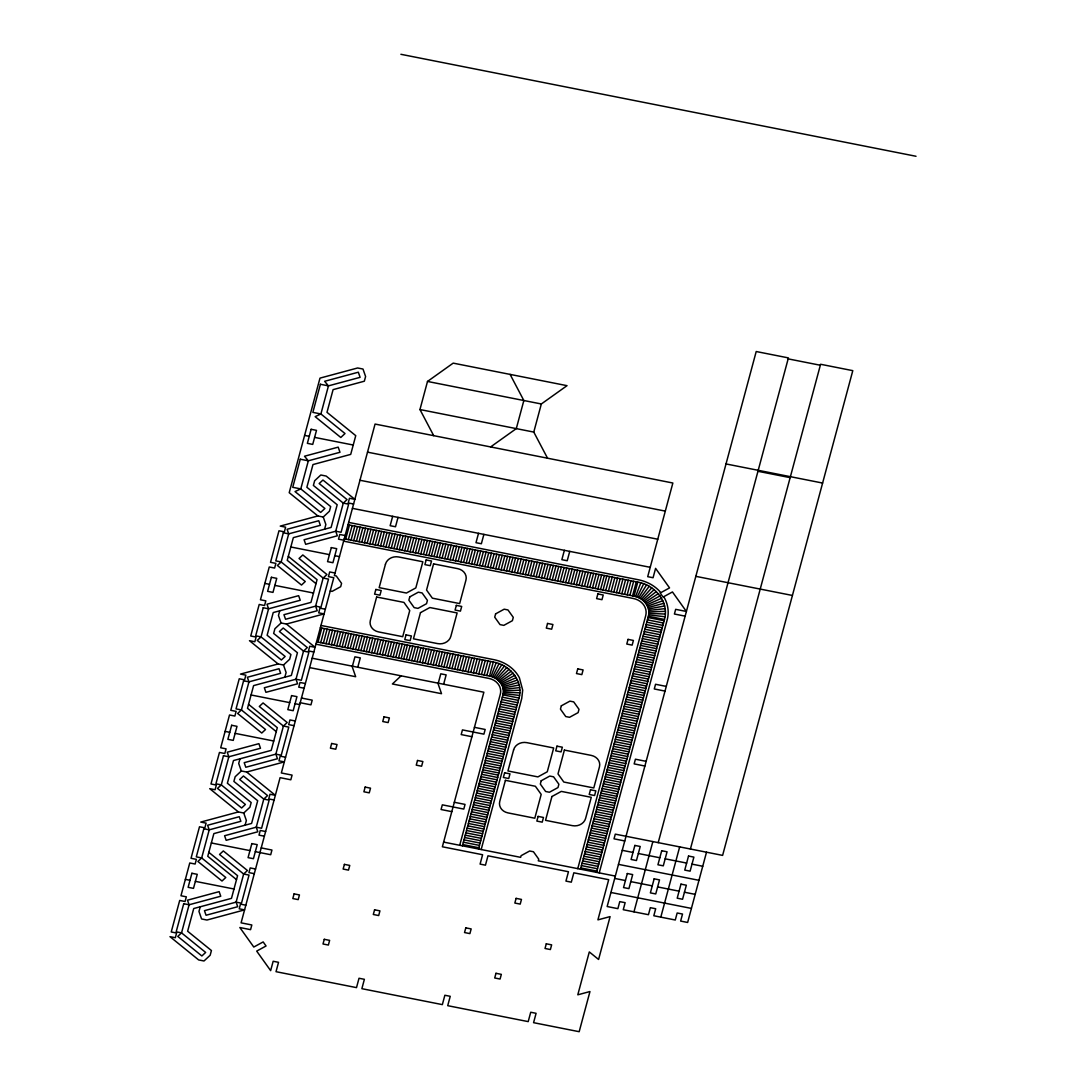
<?xml version="1.0" encoding="UTF-8"?>
<svg xmlns="http://www.w3.org/2000/svg" width="1086" height="1086" viewBox="0 0 1086 1086"><rect width="100%" height="100%" fill="white"/><g stroke="black" fill="none" stroke-linecap="round" stroke-linejoin="round"><path stroke-width="1.5" d="M316.569 641.84L489.514 676.076C498.04 677.392 505.465 686.067 502.94 694.85L462.405 845.804M320.343 627.789L493.288 662.026C509.646 664.564 523.873 681.193 519.04 698.04L478.505 848.994M344.235 538.805L633.993 596.16C643.129 597.571 651.071 606.87 648.369 616.264L580.453 869.18M348.009 524.755L637.767 582.11C654.722 584.743 669.478 601.997 664.469 619.454L596.553 872.37M200.231 906.783L198.969 911.466L201.575 918.96L206.937 920.032L244.581 909.878L239.219 908.819L240.468 904.136L245.83 905.195M239.979 758.802L238.716 763.485L241.323 770.979L246.685 772.037L284.328 761.897L278.953 760.838L280.215 756.155L285.577 757.213M279.726 610.807L278.464 615.49L281.07 622.984L286.433 624.043L324.076 613.902L318.7 612.843L319.963 608.16L325.325 609.219M245.097 825.184L246.359 820.5L243.753 813.007L238.391 811.934L200.747 822.088L206.123 823.147L204.86 827.831L199.498 826.772L191.027 858.293L196.39 859.352L195.127 864.035L189.765 862.976L180.968 895.76L186.33 896.832L185.068 901.516L179.706 900.443L171.235 931.978L176.597 933.037L175.348 937.72L169.973 936.661L198.643 959.929L204.005 960.988L210.168 955.232L211.431 950.549L187.634 931.231L193.729 908.534L231.481 898.366L237.576 875.669L208.824 852.334M284.844 677.189L286.107 672.505L283.5 665.012L278.138 663.953L240.495 674.094L245.857 675.153L244.608 679.836L239.246 678.777L230.775 710.312L236.137 711.371L234.875 716.054L229.513 714.995L220.702 747.779L226.078 748.838L224.816 753.521L219.453 752.462L210.983 783.983L216.345 785.056L215.096 789.739L209.72 788.667L238.391 811.934M324.592 529.208L325.854 524.524L323.248 517.017L317.886 515.959L280.242 526.099L285.604 527.172L284.356 531.855L278.98 530.783L270.523 562.317L275.885 563.376L274.622 568.059L269.26 567.001L260.45 599.784L265.826 600.843L264.563 605.526L259.201 604.468L250.73 636.002L256.092 637.061L254.843 641.745L249.468 640.686L278.138 663.953M318.008 642.125L321.782 628.075M345.674 539.09L349.448 525.04M320.696 642.654L324.456 628.604M348.362 539.62L352.135 525.57M323.37 643.183L327.144 629.133M351.05 540.149L354.823 526.099M326.058 643.713L329.832 629.663M353.724 540.679L357.498 526.629M328.732 644.242L332.506 630.192M356.412 541.208L360.185 527.158M331.42 644.772L335.194 630.722M359.099 541.738L362.873 527.687M334.108 645.315L337.882 631.251M361.774 542.267L365.548 528.217M336.782 645.844L340.556 631.794M364.462 542.796L368.235 528.746M339.47 646.374L343.244 632.323M367.136 543.339L370.91 529.289M342.158 646.903L345.932 632.853M369.824 543.869L373.598 529.819M344.832 647.432L348.606 633.382M372.512 544.398L376.285 530.348M347.52 647.962L351.294 633.912M375.186 544.928L378.96 530.878M350.208 648.491L353.968 634.441M377.874 545.457L381.648 531.407M352.882 649.021L356.656 634.971M380.562 545.986L384.335 531.936M355.57 649.564L359.344 635.5M383.236 546.516L387.01 532.466M433.708 435.662L419.956 409.544L427.504 381.444L453.188 363.131L567.014 385.666L541.33 403.978L533.783 432.079L547.534 458.197M352.407 666.193L354.932 656.826L360.294 657.885L357.769 667.252M392.657 516.325L390.145 525.692L395.508 526.751L398.033 517.384M358.244 650.093L362.018 636.043M385.924 547.045L389.698 532.995M360.932 650.623L364.706 636.572M388.612 547.588L392.385 533.538M363.62 651.152L367.394 637.102M391.286 548.118L395.06 534.068M366.294 651.681L370.068 637.631M393.974 548.647L397.748 534.597M368.982 652.211L372.756 638.161M396.648 549.177L400.422 535.126M371.67 652.74L375.444 638.69M399.336 549.706L403.11 535.656M374.344 653.27L378.118 639.22M402.024 550.235L405.797 536.185M377.032 653.799L380.806 639.749M404.698 550.765L408.472 536.715M379.72 654.342L383.48 640.292M407.386 551.294L411.16 537.244M382.394 654.872L386.168 640.821M410.074 551.837L413.847 537.787M385.082 655.401L388.856 641.351M412.748 552.367L416.522 538.317M387.756 655.93L391.53 641.88M415.436 552.896L419.21 538.846M390.444 656.46L394.218 642.41M418.124 553.426L421.897 539.375M393.132 656.989L396.906 642.939M420.798 553.955L424.572 539.905M395.806 657.519L399.58 643.469M423.486 554.484L427.26 540.434M398.494 658.048L402.268 643.998M426.16 555.014L429.934 540.964M401.182 658.591L404.956 644.541M428.848 555.543L432.622 541.493M403.666 659.08L407.44 645.03M431.346 556.046L435.119 541.995M406.354 659.609L410.128 645.559M434.02 556.575L437.794 542.525M409.028 660.139L412.802 646.089M436.708 557.104L440.482 543.054M411.716 660.668L415.49 646.618M439.382 557.634L443.156 543.584M414.404 661.198L418.178 647.147M442.07 558.163L445.844 544.113M417.078 661.741L420.852 647.69M444.758 558.693L448.532 544.643M419.766 662.27L423.54 648.22M447.432 559.222L451.206 545.172M422.454 662.799L426.214 648.749M450.12 559.765L453.894 545.715M425.128 663.329L428.902 649.279M452.808 560.295L456.582 546.244M427.816 663.858L431.59 649.808M455.482 560.824L459.256 546.774M430.49 664.388L434.264 650.338M458.17 561.353L461.944 547.303M433.178 664.917L436.952 650.867M460.858 561.883L464.632 547.833M435.866 665.446L439.64 651.396M463.532 562.412L467.306 548.362M438.54 665.99L442.314 651.939M466.22 562.942L469.994 548.892M441.228 666.519L445.002 652.469M468.894 563.471L472.668 549.421M438.269 683.189L440.78 673.822L446.142 674.881L443.631 684.248M478.519 533.321L475.994 542.688L481.37 543.747L483.881 534.38M443.916 667.048L447.69 652.998M471.582 564.014L475.356 549.964M446.59 667.578L450.364 653.528M474.27 564.544L478.044 550.493M449.278 668.107L453.052 654.057M476.944 565.073L480.718 551.023M451.966 668.637L455.726 654.587M479.632 565.602L483.406 551.552M454.64 669.166L458.414 655.116M482.32 566.132L486.094 552.082M457.328 669.695L461.102 655.645M484.994 566.661L488.768 552.611M460.002 670.238L463.776 656.175M487.682 567.191L491.456 553.141M462.69 670.768L466.464 656.718M490.37 567.72L494.144 553.67M465.378 671.297L469.152 657.247M493.044 568.263L496.818 554.213M468.052 671.827L471.826 657.777M495.732 568.793L499.506 554.742M470.74 672.356L474.514 658.306M498.406 569.322L502.18 555.272M473.428 672.886L477.202 658.835M501.094 569.851L504.868 555.801M476.102 673.415L479.876 659.365M503.782 570.381L507.556 556.331M478.79 673.944L482.564 659.894M506.456 570.91L510.23 556.86M481.478 674.487L485.238 660.424M509.144 571.44L512.918 557.389M484.152 675.017L487.926 660.967M511.832 571.969L515.606 557.919M486.84 675.546L490.614 661.496M514.506 572.512L518.28 558.462M489.514 676.076L493.288 662.026M517.384 573.069L521.158 559.019M520.072 573.612L523.846 559.561M522.746 574.141L526.52 560.091M525.434 574.67L529.208 560.62M528.122 575.2L531.896 561.15M530.796 575.729L534.57 561.679M459.717 845.275L500.266 694.321A15.258 13.29 -1.5 0 0 500.008 687.438L499.316 685.823A15.258 13.29 -1.5 0 0 488.89 678.411L315.945 644.174M533.484 576.259L537.258 562.209M536.172 576.788L539.946 562.738M538.846 577.318L542.62 563.267M541.534 577.861L545.308 563.81M544.222 578.39L547.982 564.34M546.896 578.919L550.67 564.869M549.584 579.449L553.358 565.399M552.258 579.978L556.032 565.928M481.179 849.523L521.728 698.569L522.692 690.126L519.407 677.786A37.304 32.499 -1.5 0 0 493.926 659.677L320.967 625.441M554.946 580.508L558.72 566.458M564.367 550.317L561.856 559.684L567.218 560.743L569.729 551.376M557.634 581.037L561.408 566.987M560.308 581.567L564.082 567.516M562.996 582.11L566.77 568.059M565.684 582.639L569.458 568.589M568.358 583.168L572.132 569.118M571.046 583.698L574.82 569.648M573.734 584.227L577.494 570.177M576.408 584.757L580.182 570.707M579.096 585.286L582.87 571.236M581.77 585.816L585.544 571.765M584.458 586.359L588.232 572.308M587.146 586.888L590.92 572.838M589.82 587.417L593.594 573.367M592.508 587.947L596.282 573.897M595.196 588.476L598.97 574.426M597.87 589.006L601.644 574.956M600.558 589.535L604.332 575.485M603.042 590.037L606.816 575.987M605.73 590.567L609.504 576.517M608.418 591.096L612.192 577.046M611.092 591.626L614.866 577.576M613.78 592.155L617.554 578.105M616.468 592.684L620.228 578.634M619.142 593.214L622.916 579.164M621.83 593.757L625.604 579.693M624.504 594.286L628.278 580.236M627.192 594.816L630.966 580.766M629.88 595.345L633.654 581.295M632.554 595.875L636.328 581.824M633.993 596.16L637.767 582.11M577.766 868.651L645.695 615.735A16.534 14.403 -1.5 0 0 633.369 598.495L343.61 541.14M599.228 872.9L667.157 619.984A38.58 33.612 -1.5 0 0 664.754 598.495L663.682 596.743M633.98 911.833L652.849 841.582M658.211 842.641L788.409 357.905L756.209 351.525L607.155 906.525L617.88 908.656L619.767 901.624L625.142 902.683L623.255 909.715L648.451 914.697L650.338 907.679L655.7 908.738L653.813 915.756L675.275 920.005L677.162 912.987L682.524 914.045L680.637 921.077L687.642 922.462L706.511 852.211M660.804 917.141L679.673 846.89M690.411 849.021L820.595 364.272L852.795 370.652L722.611 855.388L615.287 834.143L614.024 838.826L624.762 840.958M491.021 676.469L496.18 662.772M635.609 596.581L640.754 582.883M492.487 676.931L498.99 663.682M637.17 597.083L643.672 583.82M493.913 677.488L501.732 664.741M638.704 597.68L646.523 584.933M495.257 678.207L504.284 666.125M640.129 598.44L649.17 586.359M496.519 678.994L506.728 667.632M641.5 599.296L651.709 587.92M323.248 517.017L329.411 511.262L330.673 506.578L306.876 487.261L312.972 464.564L350.71 454.396L355.746 435.662L326.995 412.327L333.09 389.63L364.339 381.213L365.602 376.53L362.995 369.036L357.633 367.978L319.99 378.118L289.215 492.691L317.886 515.959M281.07 622.984L274.907 628.74L273.645 633.423L297.442 652.74L291.347 675.438L253.595 685.605L247.499 708.303L276.251 731.638M283.5 665.012L289.663 659.256L290.926 654.573L267.129 635.256L273.224 612.558L310.963 602.391L317.058 579.693L288.319 556.358M241.323 770.979L235.16 776.734L233.897 781.418L257.694 800.735L251.599 823.432L213.861 833.6L207.765 856.297L236.504 879.633M243.753 813.007L249.916 807.237L251.178 802.554L227.381 783.237L233.476 760.553L271.215 750.372L277.31 727.688L248.572 704.352M401.114 675.831L392.399 683.976L441.527 693.696L437.848 683.108M497.741 679.863L509.049 669.288M642.803 600.219L654.111 589.644M498.813 680.854L511.112 671.189M643.944 601.277L656.243 591.612M490.614 446.93L516.298 428.617L523.846 400.517L510.094 374.399M499.804 681.899L513.013 673.211M645.003 602.404L658.225 593.703M500.714 683.013L514.764 675.329M645.994 603.585L660.044 595.902M646.781 604.875L661.51 598.305M501.46 684.221L516.189 677.637M647.473 606.205L662.786 600.775M502.099 685.456L517.425 680.012M648.057 607.576L663.885 603.314M502.655 686.732L518.484 682.47M648.437 609.002L664.591 605.961M503.008 688.062L519.162 685.022M648.709 610.441L665.094 608.635M503.266 689.406L519.651 687.601M648.871 611.907L665.406 611.337M503.415 690.777L519.936 690.207M648.817 613.359L665.297 614.065M503.361 692.135L519.841 692.841M648.654 614.825L664.985 616.767M503.198 693.506L519.542 695.447M400.897 54.3L916.027 156.275M788.137 358.869L820.337 365.249M427.504 381.444L541.33 403.978M726.018 463.939L822.604 483.053M757.96 471.283L790.146 477.65M419.956 409.544L533.783 432.079M304.609 435.405L309.252 436.328M314.614 437.386L353.235 445.029M367.516 452.156L665.311 511.112M359.968 480.256L657.763 539.213M353.588 504.013L348.226 502.954L349.475 498.27L354.837 499.329L326.18 476.062L320.818 474.989L314.655 480.759L313.392 485.442L337.189 504.759L331.094 527.443L293.342 537.624L287.247 560.322L315.999 583.657M352.421 508.357L650.215 567.313M695.827 576.34L792.413 595.454M348.647 522.407L638.405 579.761A38.58 33.612 -1.5 0 1 659.446 591.069L660.777 592.684M345.117 535.534L339.755 534.475L338.493 539.158L343.855 540.217M685.144 616.142L674.406 614.024L675.668 609.341L686.393 611.459L672.451 591.951L663.071 597.069L660.166 593.01L669.546 587.893L655.591 568.372L653.066 577.738L647.704 576.68L672.858 483.012L375.064 424.056L334.366 575.58L336.266 575.96L341.574 583.386L340.678 586.698L332.112 591.381L330.225 591.001M648.369 616.264L664.469 619.454M648.043 617.527L664.13 620.717M290.831 546.991L329.438 554.634M334.814 555.693L339.456 556.616M647.405 619.862L663.505 623.052M646.781 622.21L662.881 625.4M646.156 624.545L662.243 627.735M645.518 626.894L661.618 630.084M644.894 629.228L660.994 632.419M644.269 631.577L660.356 634.767M643.631 633.912L659.731 637.102M335.058 573.014L329.682 571.942L328.434 576.625L333.796 577.698L281.342 772.974L292.08 775.105L290.817 779.789L280.093 777.657L241.092 922.842L251.83 924.973L250.567 929.657L239.843 927.525L253.785 947.046L263.165 941.929L266.056 945.987L256.69 951.105L270.645 970.626L273.17 961.259L278.532 962.318L276.02 971.685L356.507 987.622L359.018 978.255L364.38 979.314L361.869 988.681L442.355 1004.618L444.866 995.251L450.242 996.31L447.717 1005.677L528.203 1021.614L530.728 1012.247L536.09 1013.306L533.579 1022.673L579.177 1031.7L589.97 991.532L577.793 994.817L589.304 951.933L598.59 959.467L610.101 916.598L597.911 919.869L608.703 879.701L573.829 872.805L571.304 882.171L565.942 881.099L568.467 871.732L487.967 855.809L485.456 865.175L480.093 864.103L482.605 854.736L442.369 846.781L483.867 692.216L312.171 658.225M643.007 636.26L659.107 639.45M642.383 638.595L658.469 641.785M641.745 640.944L657.845 644.134M641.12 643.279L657.22 646.469M640.536 645.451L656.636 648.641M639.912 647.799L655.998 650.989M639.274 650.134L655.374 653.324M638.649 652.482L654.749 655.673M638.025 654.817L654.111 658.007M264.862 583.399L269.504 584.309M274.867 585.381L313.487 593.024M637.387 657.166L653.487 660.356M636.763 659.514L652.862 662.691M636.138 661.849L652.224 665.039M635.5 664.198L651.6 667.374M634.876 666.532L650.976 669.723M634.251 668.881L650.338 672.058M633.613 671.216L649.713 674.406M632.989 673.564L649.089 676.741M632.364 675.899L648.451 679.089M631.726 678.248L647.826 681.424M666.275 686.406L655.537 684.275L654.288 688.958L665.012 691.09M631.102 680.583L647.202 683.773M630.477 682.931L646.564 686.108M629.839 685.266L645.939 688.456M629.215 687.614L645.315 690.791M628.59 689.949L644.677 693.139M627.952 692.298L644.052 695.474M627.328 694.633L643.428 697.823M626.703 696.981L642.79 700.158M626.065 699.316L642.165 702.506M625.441 701.665L641.541 704.841M624.817 704L640.903 707.19M624.178 706.348L640.278 709.525M623.554 708.683L639.654 711.873M622.93 711.031L639.016 714.208M313.84 651.994L308.478 650.935L309.727 646.251L315.103 647.31L286.433 624.043M622.292 713.366L638.392 716.556M621.667 715.715L637.767 718.891M621.043 718.05L637.143 721.24M502.94 694.85L519.04 698.04M502.316 697.198L518.416 700.375M620.364 720.561L636.464 723.751M501.691 699.533L517.791 702.723M619.739 722.909L635.839 726.086M501.053 701.882L517.153 705.058M619.101 725.244L635.201 728.434M500.429 704.217L516.529 707.407M618.477 727.593L634.577 730.769M309.646 667.591L355.679 676.714L352 666.112M499.804 706.565L515.904 709.742M617.853 729.928L633.952 733.118M499.166 708.9L515.266 712.09M617.215 732.276L633.314 735.453M498.542 711.249L514.642 714.425M616.59 734.611L632.69 737.801M497.917 713.583L514.017 716.774M615.966 736.96L632.066 740.136M497.279 715.932L513.379 719.108M615.328 739.294L631.428 742.485M496.655 718.267L512.755 721.457M614.703 741.643L630.803 744.82M496.03 720.615L512.13 723.792M614.079 743.978L630.179 747.168M305.37 683.528L300.007 682.47L298.745 687.153L304.107 688.212M495.392 722.95L511.492 726.14M613.441 746.326L629.541 749.503M494.768 725.299L510.868 728.475M612.816 748.661L628.916 751.851M494.144 727.634L510.244 730.824M612.192 751.01L628.292 754.186M493.506 729.982L509.605 733.159M611.554 753.345L627.654 756.535M474.433 727.348L485.17 729.466L483.908 734.15L462.446 729.901L461.197 734.584L471.921 736.715M646.143 761.34L635.419 759.209L634.156 763.892L644.894 766.024M492.881 732.317L508.981 735.507M610.929 755.693L627.029 758.87M492.257 734.665L508.357 737.842M610.305 758.028L626.405 761.218M301.474 698.04L312.211 700.158L310.949 704.841L300.211 702.723M491.619 737L507.719 740.19M609.667 760.376L625.767 763.553M490.994 739.349L507.094 742.525M609.042 762.711L625.142 765.902M490.37 741.684L506.47 744.874M608.418 765.06L624.518 768.236M251.083 694.986L289.704 702.628M295.066 703.687L299.709 704.61M489.732 744.032L505.832 747.209M607.78 767.395L623.88 770.585M489.107 746.367L505.207 749.557M607.155 769.743L623.255 772.92M488.483 748.716L504.583 751.892M606.531 772.078L622.631 775.268M487.845 751.05L503.945 754.241M605.893 774.427L621.993 777.603M487.22 753.399L503.32 756.575M605.269 776.762L621.368 779.952M486.596 755.734L502.696 758.924M604.644 779.11L620.744 782.287M485.958 758.082L502.058 761.259M604.006 781.445L620.106 784.635M295.311 720.995L289.948 719.937L288.686 724.62L294.048 725.679M485.333 760.417L501.433 763.607M603.382 783.793L619.482 786.97M484.709 762.766L500.809 765.942M602.757 786.128L618.857 789.318M484.071 765.101L500.171 768.291M602.119 788.477L618.219 791.653M483.446 767.449L499.546 770.626M601.495 790.812L617.595 794.002M482.822 769.784L498.922 772.974M600.87 793.16L616.97 796.337M482.238 771.956L498.338 775.146M600.286 795.332L616.386 798.522M481.6 774.304L497.7 777.495M599.648 797.667L615.748 800.857M480.976 776.639L497.076 779.829M599.024 800.015L615.124 803.206M480.351 778.988L496.451 782.178M598.4 802.35L614.5 805.54M479.713 781.323L495.813 784.513M597.762 804.699L613.861 807.889M225.114 731.38L229.757 732.303M235.119 733.362L273.74 741.005M479.089 783.671L495.189 786.861M597.137 807.034L613.237 810.224M478.464 786.006L494.564 789.196M596.513 809.382L612.613 812.572M477.826 788.355L493.926 791.545M595.875 811.717L611.975 814.907M477.202 790.689L493.302 793.88M595.25 814.066L611.35 817.256M476.578 793.038L492.677 796.228M594.626 816.4L610.726 819.591M475.94 795.373L492.039 798.563M593.988 818.749L610.088 821.939M475.315 797.721L491.415 800.911M593.363 821.084L609.463 824.274M474.691 800.056L490.791 803.246M592.739 823.432L608.839 826.622M474.053 802.405L490.153 805.595M592.114 825.767L608.201 828.957M473.428 804.74L489.528 807.93M591.476 828.116L607.576 831.306M454.315 802.282L465.039 804.4L463.79 809.084L442.328 804.835L441.065 809.518L451.803 811.649M472.804 807.088L488.904 810.278M590.852 830.451L606.952 833.641M472.166 809.423L488.266 812.613M590.227 832.799L606.314 835.989M471.541 811.771L487.641 814.962M589.589 835.134L605.689 838.324M470.917 814.106L487.017 817.296M588.965 837.482L605.065 840.673M470.292 816.455L486.379 819.645M588.34 839.817L604.427 843.007M469.654 818.79L485.754 821.98M587.702 842.166L603.802 845.356M622.251 850.324L632.975 852.442M638.337 853.515L659.813 857.764M665.175 858.822L686.637 863.071M691.999 864.13L702.737 866.261M469.03 821.138L485.13 824.328M587.078 844.501L603.178 847.691M468.405 823.473L484.492 826.663M586.454 846.849L602.54 850.039M467.767 825.822L483.867 829.012M585.816 849.184L601.915 852.374M467.143 828.156L483.243 831.347M585.191 851.533L601.291 854.723M466.518 830.505L482.605 833.695M584.567 853.867L600.653 857.058M465.88 832.84L481.98 836.03M583.929 856.216L600.029 859.406M618.477 864.375L698.963 880.312M465.256 835.188L481.356 838.378M583.304 858.551L599.404 861.741M464.632 837.523L480.718 840.713M582.68 860.899L598.766 864.089M274.093 799.988L268.731 798.929L269.98 794.246L275.355 795.305L246.685 772.037M463.993 839.872L480.093 843.062M582.042 863.234L598.142 866.424M463.369 842.207L479.469 845.397M581.417 865.583L597.517 868.773M462.745 844.555L478.831 847.745M580.793 867.918L596.879 871.108M443.617 842.098L520.642 857.343L521.09 855.687L529.642 851.003L533.443 851.75L538.751 859.175L538.303 860.831L615.328 876.076M614.703 878.425L625.427 880.542M630.79 881.615L652.265 885.864M657.627 886.923L679.089 891.172M684.451 892.23L695.189 894.362M610.929 892.475L691.415 908.412M265.622 831.523L260.26 830.451L258.997 835.134L264.373 836.206M261.224 847.908L271.948 850.039L270.699 854.723L255.319 851.668M211.336 842.967L249.956 850.61M255.563 868.99L250.201 867.931L248.938 872.615L254.3 873.673M185.367 879.375L190.009 880.298M195.371 881.357L233.992 889M300.279 459.215L292.731 487.315L300.781 488.904L324.89 508.479L320.669 512.416L295.012 491.578L300.781 488.904L308.329 460.803L304.501 456.229L338.194 447.147L339.986 452.278L308.329 460.803L300.279 459.215M320.397 384.268L312.863 412.368L320.899 413.97L345.009 433.531L340.8 437.482L315.13 416.644L320.899 413.97L328.447 385.869L324.633 381.295L358.326 372.213L360.104 377.331L328.447 385.869L320.397 384.268M183.724 903.715L176.176 931.815L181.538 932.874L205.648 952.436L201.874 955.965L177.765 936.403L181.538 932.874L189.086 904.774L187.498 900.185L219.155 891.647L220.743 896.235L189.086 904.774L183.724 903.715M191.896 873.266L188.122 887.316L193.484 888.375L197.258 874.325L191.896 873.266M203.842 828.767L196.308 856.868L201.67 857.94L225.779 877.502L222.006 881.031L197.896 861.456L201.67 857.94L209.218 829.84L207.616 825.251L239.273 816.713L240.875 821.301L209.218 829.84L203.842 828.767M223.472 755.72L215.924 783.82L221.286 784.879L245.395 804.454L241.621 807.984L217.512 788.409L221.286 784.879L228.834 756.779L227.245 752.191L258.902 743.666L260.491 748.254L228.834 756.779L223.472 755.72M231.644 725.272L227.87 739.322L233.232 740.394L237.006 726.344L231.644 725.272M243.59 680.786L236.042 708.887L241.418 709.945L265.527 729.52L261.753 733.036L237.644 713.475L241.418 709.945L248.965 681.845L247.364 677.257L279.021 668.732L280.622 673.32L248.965 681.845L243.59 680.786M263.219 607.726L255.672 635.826L261.034 636.898L285.143 656.46L281.369 659.989L257.26 640.414L261.034 636.898L268.581 608.798L266.993 604.21L298.636 595.671L300.238 600.259L268.581 608.798L263.219 607.726M271.391 577.29L267.618 591.341L272.98 592.399L276.754 578.349L271.391 577.29M283.337 532.792L275.79 560.892L281.165 561.951L305.261 581.526L301.501 585.055L277.392 565.48L281.165 561.951L288.713 533.85L287.111 529.276L318.768 520.737L320.356 525.325L288.713 533.85L283.337 532.792M311.139 429.296L307.365 443.346L312.727 444.405L316.501 430.355L311.139 429.296M243.658 874.026L236.11 902.127L237.712 906.715L206.055 915.254L204.453 910.665L236.11 902.127L241.486 903.199L249.033 875.085L243.658 874.026L219.548 854.465L223.322 850.935L247.432 870.51L243.658 874.026M251.843 843.591L248.07 857.641L253.432 858.7L257.206 844.65L251.843 843.591M263.789 799.092L256.242 827.193L257.83 831.781L226.173 840.32L224.585 835.731L256.242 827.193L261.604 828.251L269.152 800.151L263.789 799.092L239.68 779.517L243.454 776.001L267.563 795.563L263.789 799.092M283.405 726.045L275.858 754.146L277.459 758.734L245.803 767.259L244.201 762.671L275.858 754.146L281.233 755.204L288.781 727.104L283.405 726.045L259.296 706.47L263.07 702.941L287.179 722.516L283.405 726.045M291.591 695.597L287.817 709.647L293.179 710.706L296.953 696.655L291.591 695.597M303.537 651.098L295.989 679.212L297.578 683.786L265.921 692.325L264.332 687.737L295.989 679.212L301.351 680.27L308.899 652.17L303.537 651.098L279.428 631.536L283.202 628.007L307.311 647.582L303.537 651.098M323.153 578.051L315.605 606.151L317.207 610.739L285.55 619.264L283.948 614.69L315.605 606.151L320.967 607.21L328.515 579.11L323.153 578.051L299.044 558.475L302.818 554.96L326.927 574.521L323.153 578.051M331.325 547.602L327.551 561.652L332.927 562.724L336.701 548.674L331.325 547.602M343.285 503.117L335.737 531.217L337.325 535.805L305.668 544.33L304.08 539.742L335.737 531.217L341.099 532.276L348.647 504.175L343.285 503.117L319.175 483.541L322.949 480.026L347.058 499.587L343.285 503.117M331.651 743.476L330.402 748.159L335.764 749.218L337.027 744.534L331.651 743.476M294.089 893.873L292.826 898.556L298.188 899.629L299.451 894.945L294.089 893.873M375.851 589.454L374.589 594.137L379.951 595.196L381.213 590.512L375.851 589.454M376.638 597.001L370.353 620.418A11.023 9.598 -1.5 0 0 378.566 631.916L402.716 636.695L409.748 610.536L403.938 602.404L376.638 597.001M385.449 564.218L379.163 587.635L406.449 593.037L415.816 587.92L422.848 561.761L398.698 556.982A11.023 9.598 -1.5 0 0 385.449 564.218M409.761 596.879L408.865 600.191L414.173 607.631L417.974 608.377L426.54 603.694L427.422 600.382L422.115 592.956L418.314 592.196L409.761 596.879M324.266 939.309L323.004 943.992L328.379 945.051L329.628 940.367L324.266 939.309M344.398 864.375L343.135 869.058L348.497 870.117L349.76 865.433L344.398 864.375M365.154 787.092L363.891 791.775L369.254 792.848L370.516 788.164L365.154 787.092M384.01 716.841L382.761 721.525L388.123 722.597L389.385 717.914L384.01 716.841M406.028 634.889L404.766 639.573L410.141 640.631L411.39 635.948L406.028 634.889M426.16 559.942L424.897 564.625L430.26 565.697L431.522 561.014L426.16 559.942M420.472 612.653L413.454 638.812L437.59 643.604A11.023 9.598 -1.5 0 0 450.839 636.355L457.125 612.938L429.839 607.536L420.472 612.653M433.572 563.878L426.554 590.037L432.364 598.169L459.649 603.572L465.935 580.155A11.023 9.598 -1.5 0 0 457.722 568.657L433.572 563.878M374.575 909.81L373.312 914.493L378.688 915.552L379.937 910.869L374.575 909.81M456.337 605.377L455.075 610.06L460.437 611.133L461.699 606.45L456.337 605.377M417.513 760.471L416.25 765.155L421.612 766.214L422.875 761.53L417.513 760.471M495.61 613.875L494.714 617.187L500.035 624.613L503.823 625.373L512.388 620.69L513.284 617.377L507.963 609.952L504.175 609.192L495.61 613.875M504.623 772.784L503.361 777.467L508.723 778.526L509.986 773.843L504.623 772.784M465.799 927.865L464.536 932.548L469.899 933.607L471.161 928.924L465.799 927.865M505.411 780.332L499.75 801.414A11.023 9.598 -1.5 0 0 507.976 812.898L534.801 818.22L541.195 794.395L535.384 786.264L505.411 780.332M513.597 749.897L507.936 770.965L537.909 776.897L547.276 771.779L553.67 747.969L526.846 742.648A11.023 9.598 -1.5 0 0 513.597 749.897M547.548 623.445L546.299 628.129L551.661 629.188L552.923 624.504L547.548 623.445M541.208 780.753L540.326 784.065L545.634 791.49L549.421 792.237L557.987 787.554L558.883 784.241L553.575 776.816L549.774 776.069L541.208 780.753M561.34 705.805L560.444 709.117L565.752 716.556L569.553 717.303L578.119 712.62L579.001 709.307L573.693 701.882L569.906 701.135L561.34 705.805M495.976 973.3L494.714 977.984L500.076 979.043L501.338 974.359L495.976 973.3M516.094 898.366L514.845 903.05L520.208 904.109L521.47 899.425L516.094 898.366M538.113 816.4L536.851 821.084L542.226 822.156L543.475 817.473L538.113 816.4M556.982 746.15L555.72 750.833L561.082 751.892L562.344 747.209L556.982 746.15M577.738 668.881L576.476 673.564L581.838 674.623L583.101 669.94L577.738 668.881M597.857 593.933L596.608 598.617L601.97 599.689L603.232 595.006L597.857 593.933M551.932 796.527L545.539 820.337L572.363 825.645A11.023 9.598 -1.5 0 0 585.612 818.41L591.273 797.328L561.299 791.395L551.932 796.527M564.394 750.087L558 773.911L563.81 782.029L593.784 787.961L599.445 766.892A11.023 9.598 -1.5 0 0 591.232 755.394L564.394 750.087M546.285 943.802L545.023 948.485L550.385 949.544L551.647 944.861L546.285 943.802M628.047 639.369L626.785 644.052L632.147 645.125L633.409 640.441L628.047 639.369M590.472 789.78L589.209 794.463L594.585 795.522L595.834 790.839L590.472 789.78M627.314 873.524L623.54 887.574L628.916 888.633L632.676 874.583L627.314 873.524M634.862 845.424L631.088 859.474L636.45 860.533L640.224 846.483L634.862 845.424M654.152 878.832L650.378 892.882L655.74 893.941L659.514 879.891L654.152 878.832M661.7 850.732L657.926 864.782L663.288 865.841L667.062 851.791L661.7 850.732M680.976 884.14L677.202 898.19L682.565 899.262L686.338 885.212L680.976 884.14M688.524 856.039L684.75 870.09L690.112 871.162L693.886 857.112L688.524 856.039"/></g></svg>
